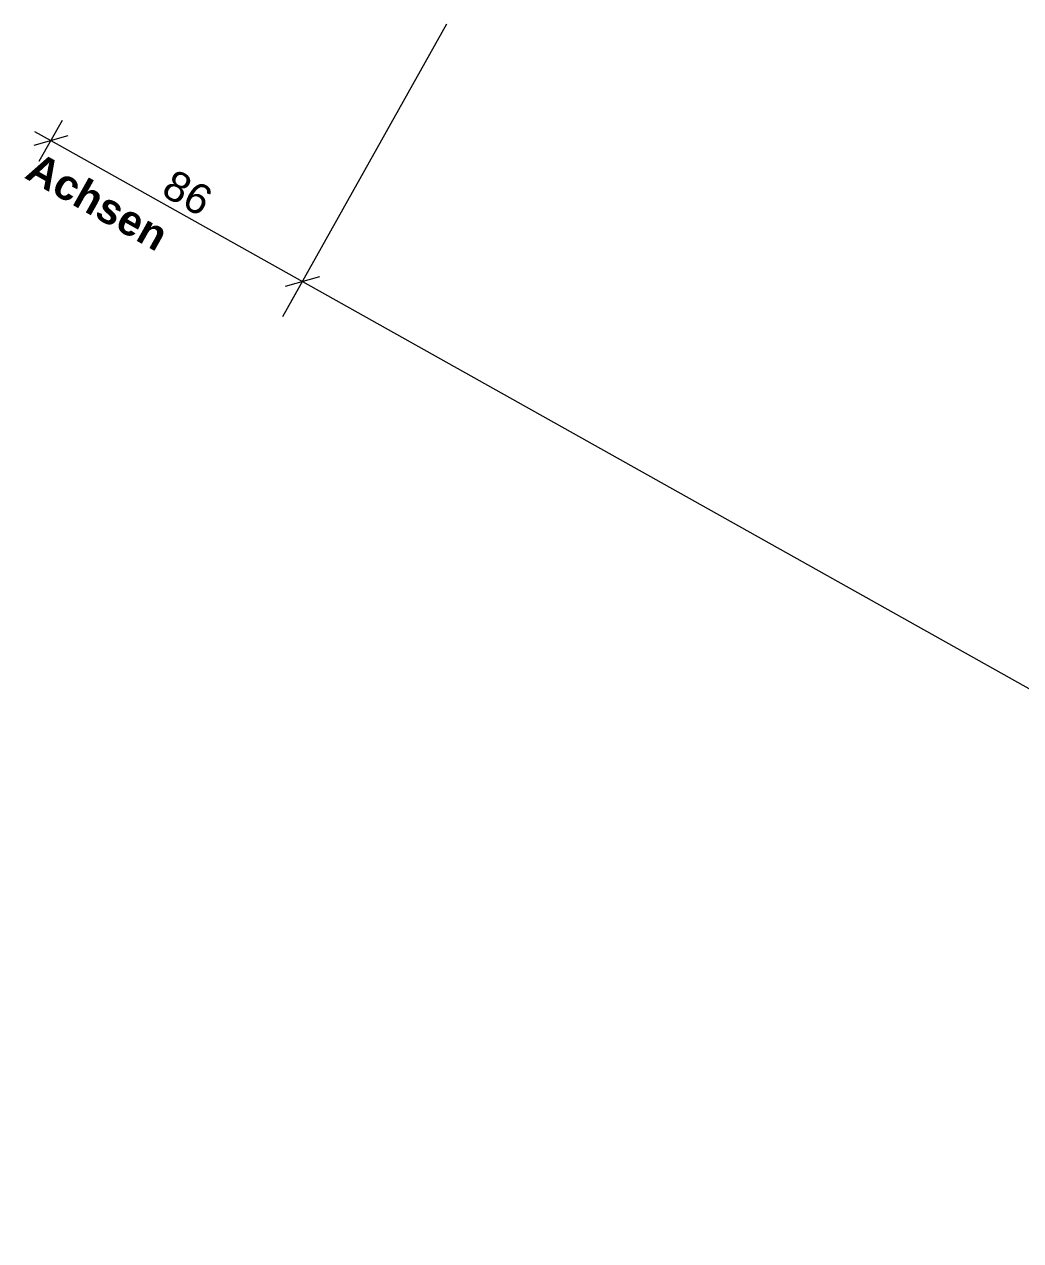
# Model space of a CAD drawing. Header units: metres. Extents: x -27.1 to 50.1, y 105.7 to 163.4.
# Drawn here: x -24.645 to -21.674, y 112.417 to 116.045 of the extents above; entities that cross this region are included whole.
import ezdxf

# ---------------------------------------------------------------- set-up
doc = ezdxf.new("R2010")
doc.units = ezdxf.units.M
doc.header["$MEASUREMENT"] = 0
doc.linetypes.add('Strichpunktlinie', pattern=[0.006703, 0.003528, -0.001764, 0, -0.001411])
doc.layers.add('00  Raster', color=7, linetype='Continuous')
doc.layers.add('40  Bemaßung 1_50 Achse', color=7, linetype='Continuous')
doc.styles.add('ERSTELLTER_STIL_1', font='arial.ttf')
doc.styles.add('ERSTELLTER_STIL_2', font='arial.ttf')

msp = doc.modelspace()

# ---------------------------------------------------------------- linework, layer by layer
at = {"layer": '00  Raster', "color": 7, "linetype": 'Strichpunktlinie', "lineweight": 13, "ltscale": 1000}
msp.add_line((-23.386, 116.0453), (-23.8748, 115.1729), dxfattribs=at)
at = {"layer": '40  Bemaßung 1_50 Achse', "color": 7, "linetype": 'Continuous', "lineweight": 13, "ltscale": 1000}
for p, q in [((-24.6005, 115.637), (-24.5318, 115.7597)), ((-24.5151, 115.7127), (-24.6172, 115.6839)), ((-24.6153, 115.7258), (-24.5662, 115.6983)), ((-24.5662, 115.6983), (-23.8159, 115.2779)), ((-23.8503, 115.2166), (-23.7816, 115.3393)), ((-23.7649, 115.2923), (-23.867, 115.2636)), ((-23.8159, 115.2779), (-18.3329, 112.2058))]:
    msp.add_line(p, q, dxfattribs=at)

# ---------------------------------------------------------------- texts
at = {"layer": '40  Bemaßung 1_50 Achse', "color": 7, "linetype": 'Continuous', "lineweight": 13, "insert": (-24.6038, 115.6674), "char_height": 0.090342, "attachment_point": 1, "rotation": 330.738, "style": 'ERSTELLTER_STIL_2'}
msp.add_mtext('\\A1;{\\pql;\\fArial|b1|i0|c0|p38;Achsen}', dxfattribs=at)
at = {"layer": '40  Bemaßung 1_50 Achse', "color": 7, "linetype": 'Continuous', "lineweight": 13, "insert": (-24.2418, 115.5372), "char_height": 0.09, "width": 0.136595, "attachment_point": 7, "rotation": 330.738, "style": 'ERSTELLTER_STIL_1'}
msp.add_mtext('\\A1;{\\pql;\\fArial|b0|i0|c0|p38;86}', dxfattribs=at)

doc.saveas('drawing.dxf')
